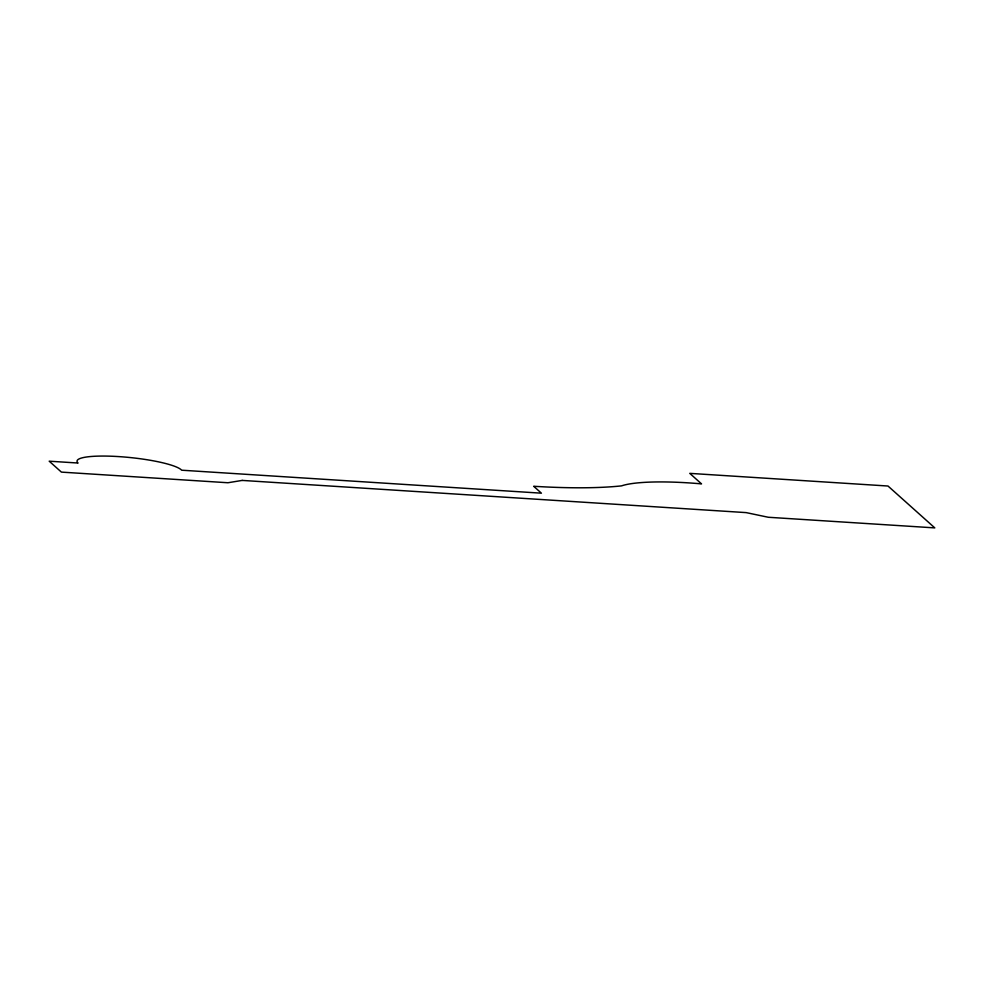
<?xml version="1.0" encoding="UTF-8"?>
<svg xmlns="http://www.w3.org/2000/svg" width="984" height="984" viewBox="0 0 984 984"><rect width="100%" height="100%" fill="white"/><g stroke="black" fill="none" stroke-linecap="round" stroke-linejoin="round"><path stroke-width="1.48" d="M242.212 480.413L227.919 482.75L61.414 472.111L49.2 461.188L78.068 463.034A52.927 8.918 5.9 0 1 120.245 456.699A52.927 8.918 5.9 0 1 181.659 470.204L541.409 493.181L533.672 486.268A158.498 26.703 5.9 0 0 621.581 485.862A92.558 15.596 5.9 0 1 701.531 483.882L689.772 473.365L887.986 486.022L934.8 527.891L768.295 517.264L746.192 512.615L242.212 480.413"/></g></svg>
